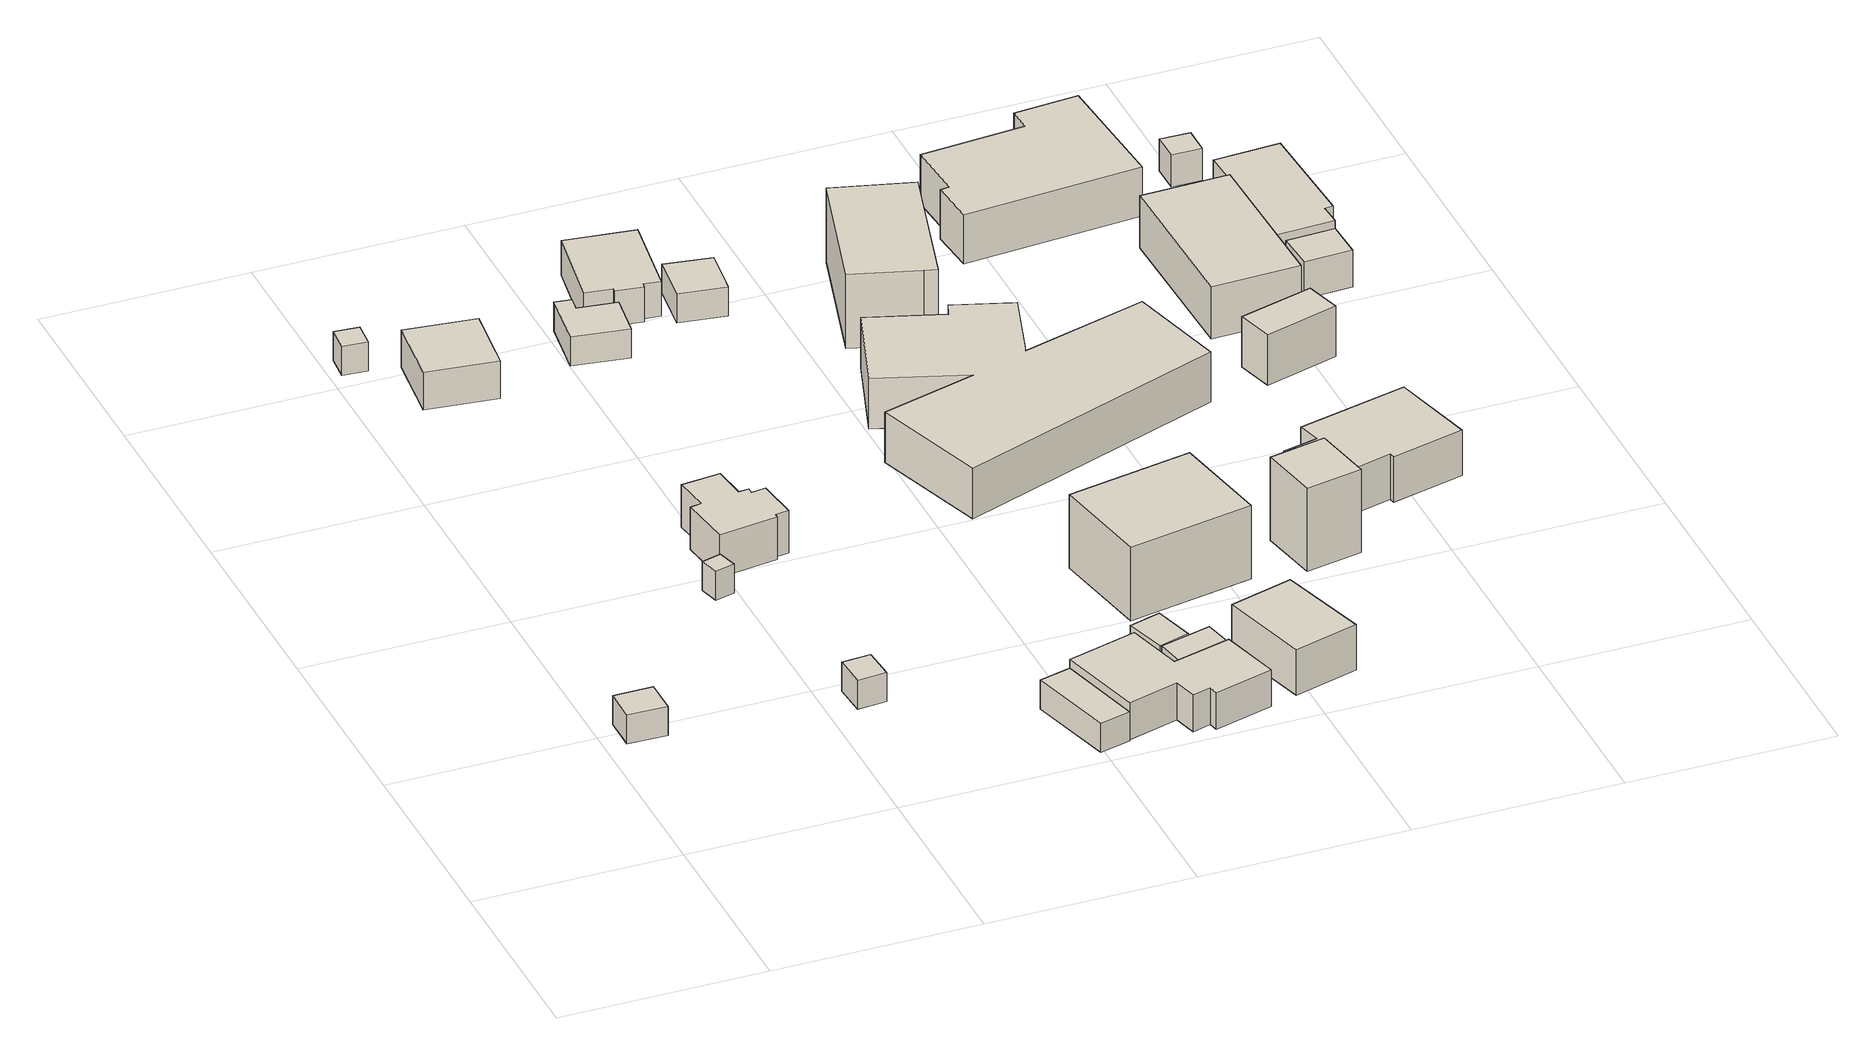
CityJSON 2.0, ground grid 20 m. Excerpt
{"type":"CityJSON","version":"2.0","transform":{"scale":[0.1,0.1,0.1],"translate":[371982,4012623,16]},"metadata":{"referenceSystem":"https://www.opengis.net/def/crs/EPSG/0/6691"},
"CityObjects":{
"building1":{"type":"Building","attributes":{"枝番":1,"利根川水系渡良瀬川洪水浸水想定区域（計画規模）.規模":"L1","利根川水系渡良瀬川洪水浸水想定区域（計画規模）.浸水ランク":"2","利根川水系渡良瀬川洪水浸水想定区域（計画規模）.浸水深":1.25,"利根川水系渡良瀬川洪水浸水想定区域（計画規模）.継続時間":9.9,"利根川水系渡良瀬川洪水浸水想定区域（想定最大規模）.規模":"L2","利根川水系渡良瀬川洪水浸水想定区域（想定最大規模）.浸水ランク":"2","利根川水系渡良瀬川洪水浸水想定区域（想定最大規模）.浸水深":2.12,"利根川水系渡良瀬川洪水浸水想定区域（想定最大規模）.継続時間":75.2,"利根川水系矢場川洪水浸水想定区域（想定最大規模）.規模":"L2","利根川水系矢場川洪水浸水想定区域（想定最大規模）.浸水ランク":"2","利根川水系矢場川洪水浸水想定区域（想定最大規模）.浸水深":0.76,"利根川水系矢場川洪水浸水想定区域（想定最大規模）.継続時間":8.8,"利根川水系多々良川洪水浸水想定区域（想定最大規模）.規模":"L2","利根川水系多々良川洪水浸水想定区域（想定最大規模）.浸水ランク":"2","利根川水系多々良川洪水浸水想定区域（想定最大規模）.浸水深":0.54,"利根川水系利根川洪水浸水想定区域（計画規模）.規模":"L1","利根川水系利根川洪水浸水想定区域（計画規模）.浸水ランク":"2","利根川水系利根川洪水浸水想定区域（計画規模）.浸水深":2.3,"利根川水系利根川洪水浸水想定区域（想定最大規模）.規模":"L2","利根川水系利根川洪水浸水想定区域（想定最大規模）.浸水ランク":"3","利根川水系利根川洪水浸水想定区域（想定最大規模）.浸水深":4.53,"usage":"454","measuredHeight":3.1,"BuildingDetails.prefecture":"10","BuildingDetails.city":"10207","BuildingDetails.surveyYear":2016},"geometry":[{"type":"Solid","lod":"1","boundaries":[[[[0,1,2,3]],[[2,4,5,3]],[[1,6,4,2]],[[0,7,6,1]],[[3,5,7,0]],[[4,6,7,5]]]]}]},
"building2":{"type":"Building","attributes":{"枝番":1,"利根川水系渡良瀬川洪水浸水想定区域（計画規模）.規模":"L1","利根川水系渡良瀬川洪水浸水想定区域（計画規模）.浸水ランク":"2","利根川水系渡良瀬川洪水浸水想定区域（計画規模）.浸水深":1.24,"利根川水系渡良瀬川洪水浸水想定区域（計画規模）.継続時間":40.5,"利根川水系渡良瀬川洪水浸水想定区域（想定最大規模）.規模":"L2","利根川水系渡良瀬川洪水浸水想定区域（想定最大規模）.浸水ランク":"2","利根川水系渡良瀬川洪水浸水想定区域（想定最大規模）.浸水深":2.12,"利根川水系渡良瀬川洪水浸水想定区域（想定最大規模）.継続時間":131.3,"利根川水系矢場川洪水浸水想定区域（想定最大規模）.規模":"L2","利根川水系矢場川洪水浸水想定区域（想定最大規模）.浸水ランク":"2","利根川水系矢場川洪水浸水想定区域（想定最大規模）.浸水深":0.76,"利根川水系矢場川洪水浸水想定区域（想定最大規模）.継続時間":30.3,"利根川水系多々良川洪水浸水想定区域（想定最大規模）.規模":"L2","利根川水系多々良川洪水浸水想定区域（想定最大規模）.浸水ランク":"2","利根川水系多々良川洪水浸水想定区域（想定最大規模）.浸水深":0.53,"利根川水系多々良川洪水浸水想定区域（想定最大規模）.継続時間":21.3,"利根川水系利根川洪水浸水想定区域（計画規模）.規模":"L1","利根川水系利根川洪水浸水想定区域（計画規模）.浸水ランク":"2","利根川水系利根川洪水浸水想定区域（計画規模）.浸水深":2.3,"利根川水系利根川洪水浸水想定区域（想定最大規模）.規模":"L2","利根川水系利根川洪水浸水想定区域（想定最大規模）.浸水ランク":"3","利根川水系利根川洪水浸水想定区域（想定最大規模）.浸水深":4.53,"BuildingDetails.prefecture":"10","BuildingDetails.city":"10207"},"geometry":[{"type":"Solid","lod":"1","boundaries":[[[[8,9,10,11]],[[10,12,13,11]],[[9,14,12,10]],[[8,15,14,9]],[[11,13,15,8]],[[12,14,15,13]]]]}]},
"building3":{"type":"Building","attributes":{"枝番":1,"利根川水系渡良瀬川洪水浸水想定区域（計画規模）.規模":"L1","利根川水系渡良瀬川洪水浸水想定区域（計画規模）.浸水ランク":"2","利根川水系渡良瀬川洪水浸水想定区域（計画規模）.浸水深":1.35,"利根川水系渡良瀬川洪水浸水想定区域（計画規模）.継続時間":10.4,"利根川水系渡良瀬川洪水浸水想定区域（想定最大規模）.規模":"L2","利根川水系渡良瀬川洪水浸水想定区域（想定最大規模）.浸水ランク":"2","利根川水系渡良瀬川洪水浸水想定区域（想定最大規模）.浸水深":2.23,"利根川水系渡良瀬川洪水浸水想定区域（想定最大規模）.継続時間":77.4,"利根川水系矢場川洪水浸水想定区域（想定最大規模）.規模":"L2","利根川水系矢場川洪水浸水想定区域（想定最大規模）.浸水ランク":"2","利根川水系矢場川洪水浸水想定区域（想定最大規模）.浸水深":0.86,"利根川水系矢場川洪水浸水想定区域（想定最大規模）.継続時間":9.3,"利根川水系多々良川洪水浸水想定区域（想定最大規模）.規模":"L2","利根川水系多々良川洪水浸水想定区域（想定最大規模）.浸水ランク":"2","利根川水系多々良川洪水浸水想定区域（想定最大規模）.浸水深":0.64,"利根川水系利根川洪水浸水想定区域（計画規模）.規模":"L1","利根川水系利根川洪水浸水想定区域（計画規模）.浸水ランク":"2","利根川水系利根川洪水浸水想定区域（計画規模）.浸水深":2.4,"利根川水系利根川洪水浸水想定区域（想定最大規模）.規模":"L2","利根川水系利根川洪水浸水想定区域（想定最大規模）.浸水ランク":"3","利根川水系利根川洪水浸水想定区域（想定最大規模）.浸水深":4.63,"usage":"422","BuildingDetails.prefecture":"10","BuildingDetails.city":"10207","BuildingDetails.surveyYear":2016},"geometry":[{"type":"Solid","lod":"1","boundaries":[[[[16,17,18,19]],[[18,20,21,19]],[[17,22,20,18]],[[16,23,22,17]],[[19,21,23,16]],[[20,22,23,21]]]]}]},
"building4":{"type":"Building","attributes":{"枝番":1,"利根川水系渡良瀬川洪水浸水想定区域（計画規模）.規模":"L1","利根川水系渡良瀬川洪水浸水想定区域（計画規模）.浸水ランク":"2","利根川水系渡良瀬川洪水浸水想定区域（計画規模）.浸水深":1.13,"利根川水系渡良瀬川洪水浸水想定区域（計画規模）.継続時間":9.7,"利根川水系渡良瀬川洪水浸水想定区域（想定最大規模）.規模":"L2","利根川水系渡良瀬川洪水浸水想定区域（想定最大規模）.浸水ランク":"2","利根川水系渡良瀬川洪水浸水想定区域（想定最大規模）.浸水深":2.02,"利根川水系渡良瀬川洪水浸水想定区域（想定最大規模）.継続時間":73.7,"利根川水系矢場川洪水浸水想定区域（想定最大規模）.規模":"L2","利根川水系矢場川洪水浸水想定区域（想定最大規模）.浸水ランク":"2","利根川水系矢場川洪水浸水想定区域（想定最大規模）.浸水深":0.66,"利根川水系矢場川洪水浸水想定区域（想定最大規模）.継続時間":8.5,"利根川水系多々良川洪水浸水想定区域（想定最大規模）.規模":"L2","利根川水系多々良川洪水浸水想定区域（想定最大規模）.浸水ランク":"1","利根川水系多々良川洪水浸水想定区域（想定最大規模）.浸水深":0.43,"利根川水系利根川洪水浸水想定区域（計画規模）.規模":"L1","利根川水系利根川洪水浸水想定区域（計画規模）.浸水ランク":"2","利根川水系利根川洪水浸水想定区域（計画規模）.浸水深":2.2,"利根川水系利根川洪水浸水想定区域（想定最大規模）.規模":"L2","利根川水系利根川洪水浸水想定区域（想定最大規模）.浸水ランク":"3","利根川水系利根川洪水浸水想定区域（想定最大規模）.浸水深":4.43,"BuildingDetails.prefecture":"10","BuildingDetails.city":"10207"},"geometry":[{"type":"Solid","lod":"1","boundaries":[[[[24,25,26,27]],[[26,28,29,27]],[[25,30,28,26]],[[24,31,30,25]],[[27,29,31,24]],[[28,30,31,29]]]]}]},
"building5":{"type":"Building","attributes":{"枝番":1,"利根川水系渡良瀬川洪水浸水想定区域（計画規模）.規模":"L1","利根川水系渡良瀬川洪水浸水想定区域（計画規模）.浸水ランク":"2","利根川水系渡良瀬川洪水浸水想定区域（計画規模）.浸水深":0.84,"利根川水系渡良瀬川洪水浸水想定区域（計画規模）.継続時間":40.5,"利根川水系渡良瀬川洪水浸水想定区域（想定最大規模）.規模":"L2","利根川水系渡良瀬川洪水浸水想定区域（想定最大規模）.浸水ランク":"2","利根川水系渡良瀬川洪水浸水想定区域（想定最大規模）.浸水深":1.72,"利根川水系渡良瀬川洪水浸水想定区域（想定最大規模）.継続時間":131.3,"利根川水系矢場川洪水浸水想定区域（想定最大規模）.規模":"L2","利根川水系矢場川洪水浸水想定区域（想定最大規模）.浸水ランク":"1","利根川水系矢場川洪水浸水想定区域（想定最大規模）.浸水深":0.36,"利根川水系矢場川洪水浸水想定区域（想定最大規模）.継続時間":30.3,"利根川水系多々良川洪水浸水想定区域（想定最大規模）.規模":"L2","利根川水系多々良川洪水浸水想定区域（想定最大規模）.浸水ランク":"1","利根川水系多々良川洪水浸水想定区域（想定最大規模）.浸水深":0.13,"利根川水系多々良川洪水浸水想定区域（想定最大規模）.継続時間":21.3,"利根川水系利根川洪水浸水想定区域（計画規模）.規模":"L1","利根川水系利根川洪水浸水想定区域（計画規模）.浸水ランク":"2","利根川水系利根川洪水浸水想定区域（計画規模）.浸水深":1.9,"利根川水系利根川洪水浸水想定区域（想定最大規模）.規模":"L2","利根川水系利根川洪水浸水想定区域（想定最大規模）.浸水ランク":"3","利根川水系利根川洪水浸水想定区域（想定最大規模）.浸水深":4.13,"usage":"411","measuredHeight":4.5,"BuildingDetails.prefecture":"10","BuildingDetails.city":"10207","BuildingDetails.surveyYear":2016},"geometry":[{"type":"Solid","lod":"1","boundaries":[[[[32,33,34,35]],[[34,36,37,35]],[[33,38,36,34]],[[32,39,38,33]],[[35,37,39,32]],[[36,38,39,37]]]]}]},
"building6":{"type":"Building","attributes":{"枝番":1,"利根川水系渡良瀬川洪水浸水想定区域（計画規模）.規模":"L1","利根川水系渡良瀬川洪水浸水想定区域（計画規模）.浸水ランク":"2","利根川水系渡良瀬川洪水浸水想定区域（計画規模）.浸水深":1.05,"利根川水系渡良瀬川洪水浸水想定区域（計画規模）.継続時間":3.5,"利根川水系渡良瀬川洪水浸水想定区域（想定最大規模）.規模":"L2","利根川水系渡良瀬川洪水浸水想定区域（想定最大規模）.浸水ランク":"2","利根川水系渡良瀬川洪水浸水想定区域（想定最大規模）.浸水深":1.93,"利根川水系渡良瀬川洪水浸水想定区域（想定最大規模）.継続時間":19.4,"利根川水系矢場川洪水浸水想定区域（想定最大規模）.規模":"L2","利根川水系矢場川洪水浸水想定区域（想定最大規模）.浸水ランク":"2","利根川水系矢場川洪水浸水想定区域（想定最大規模）.浸水深":0.56,"利根川水系多々良川洪水浸水想定区域（想定最大規模）.規模":"L2","利根川水系多々良川洪水浸水想定区域（想定最大規模）.浸水ランク":"1","利根川水系多々良川洪水浸水想定区域（想定最大規模）.浸水深":0.33,"利根川水系利根川洪水浸水想定区域（計画規模）.規模":"L1","利根川水系利根川洪水浸水想定区域（計画規模）.浸水ランク":"2","利根川水系利根川洪水浸水想定区域（計画規模）.浸水深":2.1,"利根川水系利根川洪水浸水想定区域（想定最大規模）.規模":"L2","利根川水系利根川洪水浸水想定区域（想定最大規模）.浸水ランク":"3","利根川水系利根川洪水浸水想定区域（想定最大規模）.浸水深":4.33,"measuredHeight":4.8,"BuildingDetails.prefecture":"10","BuildingDetails.city":"10207"},"geometry":[{"type":"Solid","lod":"1","boundaries":[[[[40,41,42,43,44,45,46,47,48,49,50,51]],[[50,52,53,51]],[[49,54,52,50]],[[48,55,54,49]],[[47,56,55,48]],[[46,57,56,47]],[[45,58,57,46]],[[44,59,58,45]],[[43,60,59,44]],[[42,61,60,43]],[[41,62,61,42]],[[40,63,62,41]],[[51,53,63,40]],[[52,54,55,56,57,58,59,60,61,62,63,53]]]]}]},
"building7":{"type":"Building","attributes":{"枝番":1,"利根川水系渡良瀬川洪水浸水想定区域（計画規模）.規模":"L1","利根川水系渡良瀬川洪水浸水想定区域（計画規模）.浸水ランク":"2","利根川水系渡良瀬川洪水浸水想定区域（計画規模）.浸水深":1.13,"利根川水系渡良瀬川洪水浸水想定区域（計画規模）.継続時間":10.4,"利根川水系渡良瀬川洪水浸水想定区域（想定最大規模）.規模":"L2","利根川水系渡良瀬川洪水浸水想定区域（想定最大規模）.浸水ランク":"2","利根川水系渡良瀬川洪水浸水想定区域（想定最大規模）.浸水深":2.02,"利根川水系渡良瀬川洪水浸水想定区域（想定最大規模）.継続時間":77.4,"利根川水系矢場川洪水浸水想定区域（想定最大規模）.規模":"L2","利根川水系矢場川洪水浸水想定区域（想定最大規模）.浸水ランク":"2","利根川水系矢場川洪水浸水想定区域（想定最大規模）.浸水深":0.65,"利根川水系矢場川洪水浸水想定区域（想定最大規模）.継続時間":9.3,"利根川水系多々良川洪水浸水想定区域（想定最大規模）.規模":"L2","利根川水系多々良川洪水浸水想定区域（想定最大規模）.浸水ランク":"1","利根川水系多々良川洪水浸水想定区域（想定最大規模）.浸水深":0.43,"利根川水系利根川洪水浸水想定区域（計画規模）.規模":"L1","利根川水系利根川洪水浸水想定区域（計画規模）.浸水ランク":"2","利根川水系利根川洪水浸水想定区域（計画規模）.浸水深":2.2,"利根川水系利根川洪水浸水想定区域（想定最大規模）.規模":"L2","利根川水系利根川洪水浸水想定区域（想定最大規模）.浸水ランク":"3","利根川水系利根川洪水浸水想定区域（想定最大規模）.浸水深":4.43,"measuredHeight":3.3,"BuildingDetails.prefecture":"10","BuildingDetails.city":"10207"},"geometry":[{"type":"Solid","lod":"1","boundaries":[[[[64,65,66,67]],[[66,68,69,67]],[[65,70,68,66]],[[64,71,70,65]],[[67,69,71,64]],[[68,70,71,69]]]]}]},
"building8":{"type":"Building","attributes":{"枝番":1,"利根川水系渡良瀬川洪水浸水想定区域（計画規模）.規模":"L1","利根川水系渡良瀬川洪水浸水想定区域（計画規模）.浸水ランク":"2","利根川水系渡良瀬川洪水浸水想定区域（計画規模）.浸水深":1.04,"利根川水系渡良瀬川洪水浸水想定区域（計画規模）.継続時間":3.5,"利根川水系渡良瀬川洪水浸水想定区域（想定最大規模）.規模":"L2","利根川水系渡良瀬川洪水浸水想定区域（想定最大規模）.浸水ランク":"2","利根川水系渡良瀬川洪水浸水想定区域（想定最大規模）.浸水深":1.93,"利根川水系渡良瀬川洪水浸水想定区域（想定最大規模）.継続時間":19.4,"利根川水系矢場川洪水浸水想定区域（想定最大規模）.規模":"L2","利根川水系矢場川洪水浸水想定区域（想定最大規模）.浸水ランク":"2","利根川水系矢場川洪水浸水想定区域（想定最大規模）.浸水深":0.56,"利根川水系多々良川洪水浸水想定区域（想定最大規模）.規模":"L2","利根川水系多々良川洪水浸水想定区域（想定最大規模）.浸水ランク":"1","利根川水系多々良川洪水浸水想定区域（想定最大規模）.浸水深":0.33,"利根川水系利根川洪水浸水想定区域（計画規模）.規模":"L1","利根川水系利根川洪水浸水想定区域（計画規模）.浸水ランク":"2","利根川水系利根川洪水浸水想定区域（計画規模）.浸水深":2.1,"利根川水系利根川洪水浸水想定区域（想定最大規模）.規模":"L2","利根川水系利根川洪水浸水想定区域（想定最大規模）.浸水ランク":"3","利根川水系利根川洪水浸水想定区域（想定最大規模）.浸水深":4.33,"usage":"411","BuildingDetails.prefecture":"10","BuildingDetails.city":"10207","BuildingDetails.surveyYear":2016},"geometry":[{"type":"Solid","lod":"1","boundaries":[[[[72,73,74,75,76,77]],[[76,78,79,77]],[[75,80,78,76]],[[74,81,80,75]],[[73,82,81,74]],[[72,83,82,73]],[[77,79,83,72]],[[78,80,81,82,83,79]]]]}]},
"building9":{"type":"Building","attributes":{"枝番":1,"利根川水系渡良瀬川洪水浸水想定区域（計画規模）.規模":"L1","利根川水系渡良瀬川洪水浸水想定区域（計画規模）.浸水ランク":"2","利根川水系渡良瀬川洪水浸水想定区域（計画規模）.浸水深":0.84,"利根川水系渡良瀬川洪水浸水想定区域（想定最大規模）.規模":"L2","利根川水系渡良瀬川洪水浸水想定区域（想定最大規模）.浸水ランク":"2","利根川水系渡良瀬川洪水浸水想定区域（想定最大規模）.浸水深":1.71,"利根川水系渡良瀬川洪水浸水想定区域（想定最大規模）.継続時間":6.4,"利根川水系矢場川洪水浸水想定区域（想定最大規模）.規模":"L2","利根川水系矢場川洪水浸水想定区域（想定最大規模）.浸水ランク":"1","利根川水系矢場川洪水浸水想定区域（想定最大規模）.浸水深":0.35,"利根川水系矢場川洪水浸水想定区域（想定最大規模）.継続時間":9.3,"利根川水系多々良川洪水浸水想定区域（想定最大規模）.規模":"L2","利根川水系多々良川洪水浸水想定区域（想定最大規模）.浸水ランク":"1","利根川水系多々良川洪水浸水想定区域（想定最大規模）.浸水深":0.13,"利根川水系利根川洪水浸水想定区域（計画規模）.規模":"L1","利根川水系利根川洪水浸水想定区域（計画規模）.浸水ランク":"2","利根川水系利根川洪水浸水想定区域（計画規模）.浸水深":1.9,"利根川水系利根川洪水浸水想定区域（想定最大規模）.規模":"L2","利根川水系利根川洪水浸水想定区域（想定最大規模）.浸水ランク":"3","利根川水系利根川洪水浸水想定区域（想定最大規模）.浸水深":4.13,"usage":"411","measuredHeight":4.6,"BuildingDetails.prefecture":"10","BuildingDetails.city":"10207","BuildingDetails.surveyYear":2016},"geometry":[{"type":"Solid","lod":"1","boundaries":[[[[84,85,86,87,88,89,90,91,92,93]],[[92,94,95,93]],[[91,96,94,92]],[[90,97,96,91]],[[89,98,97,90]],[[88,99,98,89]],[[87,100,99,88]],[[86,101,100,87]],[[85,102,101,86]],[[84,103,102,85]],[[93,95,103,84]],[[94,96,97,98,99,100,101,102,103,95]]]]}]},
"building10":{"type":"Building","attributes":{"枝番":1,"利根川水系渡良瀬川洪水浸水想定区域（計画規模）.規模":"L1","利根川水系渡良瀬川洪水浸水想定区域（計画規模）.浸水ランク":"2","利根川水系渡良瀬川洪水浸水想定区域（計画規模）.浸水深":0.93,"利根川水系渡良瀬川洪水浸水想定区域（計画規模）.継続時間":3.5,"利根川水系渡良瀬川洪水浸水想定区域（想定最大規模）.規模":"L2","利根川水系渡良瀬川洪水浸水想定区域（想定最大規模）.浸水ランク":"2","利根川水系渡良瀬川洪水浸水想定区域（想定最大規模）.浸水深":1.82,"利根川水系渡良瀬川洪水浸水想定区域（想定最大規模）.継続時間":19.4,"利根川水系矢場川洪水浸水想定区域（想定最大規模）.規模":"L2","利根川水系矢場川洪水浸水想定区域（想定最大規模）.浸水ランク":"1","利根川水系矢場川洪水浸水想定区域（想定最大規模）.浸水深":0.45,"利根川水系多々良川洪水浸水想定区域（想定最大規模）.規模":"L2","利根川水系多々良川洪水浸水想定区域（想定最大規模）.浸水ランク":"1","利根川水系多々良川洪水浸水想定区域（想定最大規模）.浸水深":0.22,"利根川水系利根川洪水浸水想定区域（計画規模）.規模":"L1","利根川水系利根川洪水浸水想定区域（計画規模）.浸水ランク":"2","利根川水系利根川洪水浸水想定区域（計画規模）.浸水深":2,"利根川水系利根川洪水浸水想定区域（想定最大規模）.規模":"L2","利根川水系利根川洪水浸水想定区域（想定最大規模）.浸水ランク":"3","利根川水系利根川洪水浸水想定区域（想定最大規模）.浸水深":4.23,"usage":"411","measuredHeight":4.2,"BuildingDetails.prefecture":"10","BuildingDetails.city":"10207","BuildingDetails.surveyYear":2016},"geometry":[{"type":"Solid","lod":"1","boundaries":[[[[104,105,106,107,108,109,110,111]],[[110,112,113,111]],[[109,114,112,110]],[[108,115,114,109]],[[107,116,115,108]],[[106,117,116,107]],[[105,118,117,106]],[[104,119,118,105]],[[111,113,119,104]],[[112,114,115,116,117,118,119,113]]]]}]},
"building11":{"type":"Building","attributes":{"枝番":1,"利根川水系渡良瀬川洪水浸水想定区域（計画規模）.規模":"L1","利根川水系渡良瀬川洪水浸水想定区域（計画規模）.浸水ランク":"2","利根川水系渡良瀬川洪水浸水想定区域（計画規模）.浸水深":0.74,"利根川水系渡良瀬川洪水浸水想定区域（想定最大規模）.規模":"L2","利根川水系渡良瀬川洪水浸水想定区域（想定最大規模）.浸水ランク":"2","利根川水系渡良瀬川洪水浸水想定区域（想定最大規模）.浸水深":1.61,"利根川水系渡良瀬川洪水浸水想定区域（想定最大規模）.継続時間":6.4,"利根川水系矢場川洪水浸水想定区域（想定最大規模）.規模":"L2","利根川水系矢場川洪水浸水想定区域（想定最大規模）.浸水ランク":"1","利根川水系矢場川洪水浸水想定区域（想定最大規模）.浸水深":0.25,"利根川水系多々良川洪水浸水想定区域（想定最大規模）.規模":"L2","利根川水系多々良川洪水浸水想定区域（想定最大規模）.浸水ランク":"1","利根川水系多々良川洪水浸水想定区域（想定最大規模）.浸水深":0.03,"利根川水系利根川洪水浸水想定区域（計画規模）.規模":"L1","利根川水系利根川洪水浸水想定区域（計画規模）.浸水ランク":"2","利根川水系利根川洪水浸水想定区域（計画規模）.浸水深":1.8,"利根川水系利根川洪水浸水想定区域（想定最大規模）.規模":"L2","利根川水系利根川洪水浸水想定区域（想定最大規模）.浸水ランク":"3","利根川水系利根川洪水浸水想定区域（想定最大規模）.浸水深":4.03,"usage":"411","measuredHeight":3.4,"BuildingDetails.prefecture":"10","BuildingDetails.city":"10207","BuildingDetails.surveyYear":2016},"geometry":[{"type":"Solid","lod":"1","boundaries":[[[[120,121,122,123]],[[122,124,125,123]],[[121,126,124,122]],[[120,127,126,121]],[[123,125,127,120]],[[124,126,127,125]]]]}]},
"building12":{"type":"Building","attributes":{"枝番":1,"利根川水系渡良瀬川洪水浸水想定区域（計画規模）.規模":"L1","利根川水系渡良瀬川洪水浸水想定区域（計画規模）.浸水ランク":"2","利根川水系渡良瀬川洪水浸水想定区域（計画規模）.浸水深":0.93,"利根川水系渡良瀬川洪水浸水想定区域（想定最大規模）.規模":"L2","利根川水系渡良瀬川洪水浸水想定区域（想定最大規模）.浸水ランク":"2","利根川水系渡良瀬川洪水浸水想定区域（想定最大規模）.浸水深":1.8,"利根川水系渡良瀬川洪水浸水想定区域（想定最大規模）.継続時間":6.4,"利根川水系矢場川洪水浸水想定区域（想定最大規模）.規模":"L2","利根川水系矢場川洪水浸水想定区域（想定最大規模）.浸水ランク":"1","利根川水系矢場川洪水浸水想定区域（想定最大規模）.浸水深":0.45,"利根川水系多々良川洪水浸水想定区域（想定最大規模）.規模":"L2","利根川水系多々良川洪水浸水想定区域（想定最大規模）.浸水ランク":"1","利根川水系多々良川洪水浸水想定区域（想定最大規模）.浸水深":0.23,"利根川水系利根川洪水浸水想定区域（計画規模）.規模":"L1","利根川水系利根川洪水浸水想定区域（計画規模）.浸水ランク":"2","利根川水系利根川洪水浸水想定区域（計画規模）.浸水深":2,"利根川水系利根川洪水浸水想定区域（想定最大規模）.規模":"L2","利根川水系利根川洪水浸水想定区域（想定最大規模）.浸水ランク":"3","利根川水系利根川洪水浸水想定区域（想定最大規模）.浸水深":4.23,"measuredHeight":3.6,"BuildingDetails.prefecture":"10","BuildingDetails.city":"10207"},"geometry":[{"type":"Solid","lod":"1","boundaries":[[[[128,129,130,131]],[[130,132,133,131]],[[129,134,132,130]],[[128,135,134,129]],[[131,133,135,128]],[[132,134,135,133]]]]}]},
"building13":{"type":"Building","attributes":{"枝番":1,"利根川水系渡良瀬川洪水浸水想定区域（計画規模）.規模":"L1","利根川水系渡良瀬川洪水浸水想定区域（計画規模）.浸水ランク":"2","利根川水系渡良瀬川洪水浸水想定区域（計画規模）.浸水深":1.04,"利根川水系渡良瀬川洪水浸水想定区域（計画規模）.継続時間":3.5,"利根川水系渡良瀬川洪水浸水想定区域（想定最大規模）.規模":"L2","利根川水系渡良瀬川洪水浸水想定区域（想定最大規模）.浸水ランク":"2","利根川水系渡良瀬川洪水浸水想定区域（想定最大規模）.浸水深":1.92,"利根川水系渡良瀬川洪水浸水想定区域（想定最大規模）.継続時間":19.4,"利根川水系矢場川洪水浸水想定区域（想定最大規模）.規模":"L2","利根川水系矢場川洪水浸水想定区域（想定最大規模）.浸水ランク":"2","利根川水系矢場川洪水浸水想定区域（想定最大規模）.浸水深":0.55,"利根川水系多々良川洪水浸水想定区域（想定最大規模）.規模":"L2","利根川水系多々良川洪水浸水想定区域（想定最大規模）.浸水ランク":"1","利根川水系多々良川洪水浸水想定区域（想定最大規模）.浸水深":0.31,"利根川水系利根川洪水浸水想定区域（計画規模）.規模":"L1","利根川水系利根川洪水浸水想定区域（計画規模）.浸水ランク":"2","利根川水系利根川洪水浸水想定区域（計画規模）.浸水深":2.1,"利根川水系利根川洪水浸水想定区域（想定最大規模）.規模":"L2","利根川水系利根川洪水浸水想定区域（想定最大規模）.浸水ランク":"3","利根川水系利根川洪水浸水想定区域（想定最大規模）.浸水深":4.33,"BuildingDetails.prefecture":"10","BuildingDetails.city":"10207"},"geometry":[{"type":"Solid","lod":"1","boundaries":[[[[136,137,138,139]],[[138,140,141,139]],[[137,142,140,138]],[[136,143,142,137]],[[139,141,143,136]],[[140,142,143,141]]]]}]},
"building14":{"type":"Building","attributes":{"枝番":1,"利根川水系渡良瀬川洪水浸水想定区域（計画規模）.規模":"L1","利根川水系渡良瀬川洪水浸水想定区域（計画規模）.浸水ランク":"2","利根川水系渡良瀬川洪水浸水想定区域（計画規模）.浸水深":0.93,"利根川水系渡良瀬川洪水浸水想定区域（想定最大規模）.規模":"L2","利根川水系渡良瀬川洪水浸水想定区域（想定最大規模）.浸水ランク":"2","利根川水系渡良瀬川洪水浸水想定区域（想定最大規模）.浸水深":1.79,"利根川水系渡良瀬川洪水浸水想定区域（想定最大規模）.継続時間":6.4,"利根川水系矢場川洪水浸水想定区域（想定最大規模）.規模":"L2","利根川水系矢場川洪水浸水想定区域（想定最大規模）.浸水ランク":"1","利根川水系矢場川洪水浸水想定区域（想定最大規模）.浸水深":0.35,"利根川水系多々良川洪水浸水想定区域（想定最大規模）.規模":"L2","利根川水系多々良川洪水浸水想定区域（想定最大規模）.浸水ランク":"1","利根川水系多々良川洪水浸水想定区域（想定最大規模）.浸水深":0.13,"利根川水系利根川洪水浸水想定区域（計画規模）.規模":"L1","利根川水系利根川洪水浸水想定区域（計画規模）.浸水ランク":"2","利根川水系利根川洪水浸水想定区域（計画規模）.浸水深":2,"利根川水系利根川洪水浸水想定区域（想定最大規模）.規模":"L2","利根川水系利根川洪水浸水想定区域（想定最大規模）.浸水ランク":"3","利根川水系利根川洪水浸水想定区域（想定最大規模）.浸水深":4.23,"usage":"411","measuredHeight":11.3,"BuildingDetails.prefecture":"10","BuildingDetails.city":"10207","BuildingDetails.surveyYear":2016},"geometry":[{"type":"Solid","lod":"1","boundaries":[[[[144,145,146,147]],[[146,148,149,147]],[[145,150,148,146]],[[144,151,150,145]],[[147,149,151,144]],[[148,150,151,149]]]]}]},
"building15":{"type":"Building","attributes":{"枝番":1,"利根川水系渡良瀬川洪水浸水想定区域（計画規模）.規模":"L1","利根川水系渡良瀬川洪水浸水想定区域（計画規模）.浸水ランク":"2","利根川水系渡良瀬川洪水浸水想定区域（計画規模）.浸水深":0.84,"利根川水系渡良瀬川洪水浸水想定区域（計画規模）.継続時間":5.3,"利根川水系渡良瀬川洪水浸水想定区域（想定最大規模）.規模":"L2","利根川水系渡良瀬川洪水浸水想定区域（想定最大規模）.浸水ランク":"2","利根川水系渡良瀬川洪水浸水想定区域（想定最大規模）.浸水深":1.71,"利根川水系渡良瀬川洪水浸水想定区域（想定最大規模）.継続時間":28.6,"利根川水系矢場川洪水浸水想定区域（想定最大規模）.規模":"L2","利根川水系矢場川洪水浸水想定区域（想定最大規模）.浸水ランク":"1","利根川水系矢場川洪水浸水想定区域（想定最大規模）.浸水深":0.36,"利根川水系多々良川洪水浸水想定区域（想定最大規模）.規模":"L2","利根川水系多々良川洪水浸水想定区域（想定最大規模）.浸水ランク":"1","利根川水系多々良川洪水浸水想定区域（想定最大規模）.浸水深":0.13,"利根川水系利根川洪水浸水想定区域（計画規模）.規模":"L1","利根川水系利根川洪水浸水想定区域（計画規模）.浸水ランク":"2","利根川水系利根川洪水浸水想定区域（計画規模）.浸水深":1.9,"利根川水系利根川洪水浸水想定区域（想定最大規模）.規模":"L2","利根川水系利根川洪水浸水想定区域（想定最大規模）.浸水ランク":"3","利根川水系利根川洪水浸水想定区域（想定最大規模）.浸水深":4.13,"measuredHeight":10.8,"BuildingDetails.prefecture":"10","BuildingDetails.city":"10207"},"geometry":[{"type":"Solid","lod":"1","boundaries":[[[[152,153,154,155]],[[154,156,157,155]],[[153,158,156,154]],[[152,159,158,153]],[[155,157,159,152]],[[156,158,159,157]]]]}]},
"building16":{"type":"Building","attributes":{"枝番":1,"利根川水系渡良瀬川洪水浸水想定区域（計画規模）.規模":"L1","利根川水系渡良瀬川洪水浸水想定区域（計画規模）.浸水ランク":"2","利根川水系渡良瀬川洪水浸水想定区域（計画規模）.浸水深":0.74,"利根川水系渡良瀬川洪水浸水想定区域（想定最大規模）.規模":"L2","利根川水系渡良瀬川洪水浸水想定区域（想定最大規模）.浸水ランク":"2","利根川水系渡良瀬川洪水浸水想定区域（想定最大規模）.浸水深":1.62,"利根川水系渡良瀬川洪水浸水想定区域（想定最大規模）.継続時間":6.7,"利根川水系矢場川洪水浸水想定区域（想定最大規模）.規模":"L2","利根川水系矢場川洪水浸水想定区域（想定最大規模）.浸水ランク":"1","利根川水系矢場川洪水浸水想定区域（想定最大規模）.浸水深":0.26,"利根川水系多々良川洪水浸水想定区域（想定最大規模）.規模":"L2","利根川水系多々良川洪水浸水想定区域（想定最大規模）.浸水ランク":"1","利根川水系多々良川洪水浸水想定区域（想定最大規模）.浸水深":0.03,"利根川水系利根川洪水浸水想定区域（計画規模）.規模":"L1","利根川水系利根川洪水浸水想定区域（計画規模）.浸水ランク":"2","利根川水系利根川洪水浸水想定区域（計画規模）.浸水深":1.8,"利根川水系利根川洪水浸水想定区域（想定最大規模）.規模":"L2","利根川水系利根川洪水浸水想定区域（想定最大規模）.浸水ランク":"3","利根川水系利根川洪水浸水想定区域（想定最大規模）.浸水深":4.03,"usage":"411","measuredHeight":6.6,"BuildingDetails.prefecture":"10","BuildingDetails.city":"10207","BuildingDetails.surveyYear":2016},"geometry":[{"type":"Solid","lod":"1","boundaries":[[[[160,161,162,163,164,165,166,167,168,169,170]],[[169,171,172,170]],[[168,173,171,169]],[[167,174,173,168]],[[166,175,174,167]],[[165,176,175,166]],[[164,177,176,165]],[[163,178,177,164]],[[162,179,178,163]],[[161,180,179,162]],[[160,181,180,161]],[[170,172,181,160]],[[171,173,174,175,176,177,178,179,180,181,172]]]]}]},
"building17":{"type":"Building","attributes":{"枝番":1,"利根川水系渡良瀬川洪水浸水想定区域（計画規模）.規模":"L1","利根川水系渡良瀬川洪水浸水想定区域（計画規模）.浸水ランク":"1","利根川水系渡良瀬川洪水浸水想定区域（計画規模）.浸水深":0.44,"利根川水系渡良瀬川洪水浸水想定区域（想定最大規模）.規模":"L2","利根川水系渡良瀬川洪水浸水想定区域（想定最大規模）.浸水ランク":"2","利根川水系渡良瀬川洪水浸水想定区域（想定最大規模）.浸水深":1.32,"利根川水系渡良瀬川洪水浸水想定区域（想定最大規模）.継続時間":6.7,"利根川水系矢場川洪水浸水想定区域（想定最大規模）.規模":"L2","利根川水系矢場川洪水浸水想定区域（想定最大規模）.浸水ランク":"2","利根川水系矢場川洪水浸水想定区域（想定最大規模）.浸水深":0.85,"利根川水系多々良川洪水浸水想定区域（想定最大規模）.規模":"L2","利根川水系多々良川洪水浸水想定区域（想定最大規模）.浸水ランク":"2","利根川水系多々良川洪水浸水想定区域（想定最大規模）.浸水深":0.7,"利根川水系利根川洪水浸水想定区域（計画規模）.規模":"L1","利根川水系利根川洪水浸水想定区域（計画規模）.浸水ランク":"2","利根川水系利根川洪水浸水想定区域（計画規模）.浸水深":1.5,"利根川水系利根川洪水浸水想定区域（想定最大規模）.規模":"L2","利根川水系利根川洪水浸水想定区域（想定最大規模）.浸水ランク":"3","利根川水系利根川洪水浸水想定区域（想定最大規模）.浸水深":3.73,"usage":"411","measuredHeight":8.8,"BuildingDetails.prefecture":"10","BuildingDetails.city":"10207","BuildingDetails.surveyYear":2016},"geometry":[{"type":"Solid","lod":"1","boundaries":[[[[182,183,184,185,186]],[[185,187,188,186]],[[184,189,187,185]],[[183,190,189,184]],[[182,191,190,183]],[[186,188,191,182]],[[187,189,190,191,188]]]]}]},
"building18":{"type":"Building","attributes":{"枝番":1,"利根川水系渡良瀬川洪水浸水想定区域（計画規模）.規模":"L1","利根川水系渡良瀬川洪水浸水想定区域（計画規模）.浸水ランク":"1","利根川水系渡良瀬川洪水浸水想定区域（計画規模）.浸水深":0.02,"利根川水系渡良瀬川洪水浸水想定区域（計画規模）.継続時間":5.3,"利根川水系渡良瀬川洪水浸水想定区域（想定最大規模）.規模":"L2","利根川水系渡良瀬川洪水浸水想定区域（想定最大規模）.浸水ランク":"2","利根川水系渡良瀬川洪水浸水想定区域（想定最大規模）.浸水深":0.86,"利根川水系渡良瀬川洪水浸水想定区域（想定最大規模）.継続時間":28.6,"利根川水系矢場川洪水浸水想定区域（想定最大規模）.規模":"L2","利根川水系多々良川洪水浸水想定区域（想定最大規模）.規模":"L2","利根川水系利根川洪水浸水想定区域（計画規模）.規模":"L1","利根川水系利根川洪水浸水想定区域（計画規模）.浸水ランク":"2","利根川水系利根川洪水浸水想定区域（計画規模）.浸水深":1.1,"利根川水系利根川洪水浸水想定区域（想定最大規模）.規模":"L2","利根川水系利根川洪水浸水想定区域（想定最大規模）.浸水ランク":"3","利根川水系利根川洪水浸水想定区域（想定最大規模）.浸水深":3.33,"measuredHeight":12.9,"BuildingDetails.prefecture":"10","BuildingDetails.city":"10207"},"geometry":[{"type":"Solid","lod":"1","boundaries":[[[[192,193,194,195]],[[194,196,197,195]],[[193,198,196,194]],[[192,199,198,193]],[[195,197,199,192]],[[196,198,199,197]]]]}]},
"building19":{"type":"Building","attributes":{"枝番":1,"利根川水系渡良瀬川洪水浸水想定区域（計画規模）.規模":"L1","利根川水系渡良瀬川洪水浸水想定区域（計画規模）.浸水ランク":"1","利根川水系渡良瀬川洪水浸水想定区域（計画規模）.浸水深":0.04,"利根川水系渡良瀬川洪水浸水想定区域（想定最大規模）.規模":"L2","利根川水系渡良瀬川洪水浸水想定区域（想定最大規模）.浸水ランク":"2","利根川水系渡良瀬川洪水浸水想定区域（想定最大規模）.浸水深":0.91,"利根川水系渡良瀬川洪水浸水想定区域（想定最大規模）.継続時間":6.7,"利根川水系利根川洪水浸水想定区域（計画規模）.規模":"L1","利根川水系利根川洪水浸水想定区域（計画規模）.浸水ランク":"2","利根川水系利根川洪水浸水想定区域（計画規模）.浸水深":1.1,"利根川水系利根川洪水浸水想定区域（想定最大規模）.規模":"L2","利根川水系利根川洪水浸水想定区域（想定最大規模）.浸水ランク":"3","利根川水系利根川洪水浸水想定区域（想定最大規模）.浸水深":3.33,"measuredHeight":3.5,"BuildingDetails.prefecture":"10","BuildingDetails.city":"10207"},"geometry":[{"type":"Solid","lod":"1","boundaries":[[[[200,201,202,203]],[[202,204,205,203]],[[201,206,204,202]],[[200,207,206,201]],[[203,205,207,200]],[[204,206,207,205]]]]}]},
"building20":{"type":"Building","attributes":{"枝番":1,"利根川水系渡良瀬川洪水浸水想定区域（計画規模）.規模":"L1","利根川水系渡良瀬川洪水浸水想定区域（計画規模）.浸水ランク":"1","利根川水系渡良瀬川洪水浸水想定区域（計画規模）.浸水深":0.05,"利根川水系渡良瀬川洪水浸水想定区域（想定最大規模）.規模":"L2","利根川水系渡良瀬川洪水浸水想定区域（想定最大規模）.浸水ランク":"2","利根川水系渡良瀬川洪水浸水想定区域（想定最大規模）.浸水深":0.91,"利根川水系渡良瀬川洪水浸水想定区域（想定最大規模）.継続時間":14.2,"利根川水系矢場川洪水浸水想定区域（想定最大規模）.規模":"L2","利根川水系多々良川洪水浸水想定区域（想定最大規模）.規模":"L2","利根川水系利根川洪水浸水想定区域（計画規模）.規模":"L1","利根川水系利根川洪水浸水想定区域（計画規模）.浸水ランク":"2","利根川水系利根川洪水浸水想定区域（計画規模）.浸水深":1.2,"利根川水系利根川洪水浸水想定区域（想定最大規模）.規模":"L2","利根川水系利根川洪水浸水想定区域（想定最大規模）.浸水ランク":"3","利根川水系利根川洪水浸水想定区域（想定最大規模）.浸水深":3.43,"usage":"411","measuredHeight":9.5,"BuildingDetails.prefecture":"10","BuildingDetails.city":"10207","BuildingDetails.surveyYear":2016},"geometry":[{"type":"Solid","lod":"1","boundaries":[[[[208,209,210,211,212,213,214,215,216,217]],[[216,218,219,217]],[[215,220,218,216]],[[214,221,220,215]],[[213,222,221,214]],[[212,223,222,213]],[[211,224,223,212]],[[210,225,224,211]],[[209,226,225,210]],[[208,227,226,209]],[[217,219,227,208]],[[218,220,221,222,223,224,225,226,227,219]]]]}]},
"building21":{"type":"Building","attributes":{"枝番":1,"利根川水系渡良瀬川洪水浸水想定区域（計画規模）.規模":"L1","利根川水系渡良瀬川洪水浸水想定区域（計画規模）.浸水ランク":"1","利根川水系渡良瀬川洪水浸水想定区域（計画規模）.浸水深":0.03,"利根川水系渡良瀬川洪水浸水想定区域（想定最大規模）.規模":"L2","利根川水系渡良瀬川洪水浸水想定区域（想定最大規模）.浸水ランク":"2","利根川水系渡良瀬川洪水浸水想定区域（想定最大規模）.浸水深":0.58,"利根川水系渡良瀬川洪水浸水想定区域（想定最大規模）.継続時間":6.7,"利根川水系利根川洪水浸水想定区域（計画規模）.規模":"L1","利根川水系利根川洪水浸水想定区域（計画規模）.浸水ランク":"2","利根川水系利根川洪水浸水想定区域（計画規模）.浸水深":0.801,"利根川水系利根川洪水浸水想定区域（想定最大規模）.規模":"L2","利根川水系利根川洪水浸水想定区域（想定最大規模）.浸水ランク":"3","利根川水系利根川洪水浸水想定区域（想定最大規模）.浸水深":3.03,"usage":"411","measuredHeight":8,"BuildingDetails.prefecture":"10","BuildingDetails.city":"10207","BuildingDetails.surveyYear":2016},"geometry":[{"type":"Solid","lod":"1","boundaries":[[[[228,229,230,231,232,233,234,235]],[[234,236,237,235]],[[233,238,236,234]],[[232,239,238,233]],[[231,240,239,232]],[[230,241,240,231]],[[229,242,241,230]],[[228,243,242,229]],[[235,237,243,228]],[[236,238,239,240,241,242,243,237]]]]}]},
"building22":{"type":"Building","attributes":{"枝番":1,"利根川水系渡良瀬川洪水浸水想定区域（計画規模）.規模":"L1","利根川水系渡良瀬川洪水浸水想定区域（計画規模）.浸水ランク":"1","利根川水系渡良瀬川洪水浸水想定区域（計画規模）.浸水深":0.36,"利根川水系渡良瀬川洪水浸水想定区域（想定最大規模）.規模":"L2","利根川水系渡良瀬川洪水浸水想定区域（想定最大規模）.浸水ランク":"2","利根川水系渡良瀬川洪水浸水想定区域（想定最大規模）.浸水深":1.2,"利根川水系渡良瀬川洪水浸水想定区域（想定最大規模）.継続時間":12.9,"利根川水系矢場川洪水浸水想定区域（想定最大規模）.規模":"L2","利根川水系矢場川洪水浸水想定区域（想定最大規模）.浸水ランク":"2","利根川水系矢場川洪水浸水想定区域（想定最大規模）.浸水深":0.84,"利根川水系多々良川洪水浸水想定区域（想定最大規模）.規模":"L2","利根川水系多々良川洪水浸水想定区域（想定最大規模）.浸水ランク":"2","利根川水系多々良川洪水浸水想定区域（想定最大規模）.浸水深":0.64,"利根川水系利根川洪水浸水想定区域（計画規模）.規模":"L1","利根川水系利根川洪水浸水想定区域（計画規模）.浸水ランク":"2","利根川水系利根川洪水浸水想定区域（計画規模）.浸水深":1.5,"利根川水系利根川洪水浸水想定区域（想定最大規模）.規模":"L2","利根川水系利根川洪水浸水想定区域（想定最大規模）.浸水ランク":"3","利根川水系利根川洪水浸水想定区域（想定最大規模）.浸水深":3.73,"usage":"411","measuredHeight":5.4,"BuildingDetails.prefecture":"10","BuildingDetails.city":"10207","BuildingDetails.surveyYear":2016},"geometry":[{"type":"Solid","lod":"1","boundaries":[[[[244,245,246,247]],[[246,248,249,247]],[[245,250,248,246]],[[244,251,250,245]],[[247,249,251,244]],[[248,250,251,249]]]]}]},
"building23":{"type":"Building","attributes":{"枝番":1,"利根川水系渡良瀬川洪水浸水想定区域（計画規模）.規模":"L1","利根川水系渡良瀬川洪水浸水想定区域（計画規模）.浸水ランク":"1","利根川水系渡良瀬川洪水浸水想定区域（計画規模）.浸水深":0.17,"利根川水系渡良瀬川洪水浸水想定区域（想定最大規模）.規模":"L2","利根川水系渡良瀬川洪水浸水想定区域（想定最大規模）.浸水ランク":"2","利根川水系渡良瀬川洪水浸水想定区域（想定最大規模）.浸水深":0.8,"利根川水系渡良瀬川洪水浸水想定区域（想定最大規模）.継続時間":12.9,"利根川水系矢場川洪水浸水想定区域（想定最大規模）.規模":"L2","利根川水系矢場川洪水浸水想定区域（想定最大規模）.浸水ランク":"1","利根川水系矢場川洪水浸水想定区域（想定最大規模）.浸水深":0.34,"利根川水系利根川洪水浸水想定区域（計画規模）.規模":"L1","利根川水系利根川洪水浸水想定区域（計画規模）.浸水ランク":"2","利根川水系利根川洪水浸水想定区域（計画規模）.浸水深":1.1,"利根川水系利根川洪水浸水想定区域（想定最大規模）.規模":"L2","利根川水系利根川洪水浸水想定区域（想定最大規模）.浸水ランク":"3","利根川水系利根川洪水浸水想定区域（想定最大規模）.浸水深":3.33,"usage":"411","measuredHeight":6.1,"BuildingDetails.prefecture":"10","BuildingDetails.city":"10207","BuildingDetails.surveyYear":2016},"geometry":[{"type":"Solid","lod":"1","boundaries":[[[[252,253,254,255]],[[254,256,257,255]],[[253,258,256,254]],[[252,259,258,253]],[[255,257,259,252]],[[256,258,259,257]]]]}]},
"building24":{"type":"Building","attributes":{"枝番":1,"利根川水系渡良瀬川洪水浸水想定区域（計画規模）.規模":"L1","利根川水系渡良瀬川洪水浸水想定区域（計画規模）.浸水ランク":"1","利根川水系渡良瀬川洪水浸水想定区域（計画規模）.浸水深":0.31,"利根川水系渡良瀬川洪水浸水想定区域（想定最大規模）.規模":"L2","利根川水系渡良瀬川洪水浸水想定区域（想定最大規模）.浸水ランク":"2","利根川水系渡良瀬川洪水浸水想定区域（想定最大規模）.浸水深":0.78,"利根川水系渡良瀬川洪水浸水想定区域（想定最大規模）.継続時間":12.9,"利根川水系矢場川洪水浸水想定区域（想定最大規模）.規模":"L2","利根川水系利根川洪水浸水想定区域（計画規模）.規模":"L1","利根川水系利根川洪水浸水想定区域（計画規模）.浸水ランク":"2","利根川水系利根川洪水浸水想定区域（計画規模）.浸水深":1.2,"利根川水系利根川洪水浸水想定区域（想定最大規模）.規模":"L2","利根川水系利根川洪水浸水想定区域（想定最大規模）.浸水ランク":"3","利根川水系利根川洪水浸水想定区域（想定最大規模）.浸水深":3.43,"measuredHeight":4.1,"BuildingDetails.prefecture":"10","BuildingDetails.city":"10207"},"geometry":[{"type":"Solid","lod":"1","boundaries":[[[[260,261,262,263]],[[262,264,265,263]],[[261,266,264,262]],[[260,267,266,261]],[[263,265,267,260]],[[264,266,267,265]]]]}]},
"building25":{"type":"Building","attributes":{"枝番":1,"利根川水系渡良瀬川洪水浸水想定区域（計画規模）.規模":"L1","利根川水系渡良瀬川洪水浸水想定区域（想定最大規模）.規模":"L2","利根川水系渡良瀬川洪水浸水想定区域（想定最大規模）.浸水ランク":"1","利根川水系渡良瀬川洪水浸水想定区域（想定最大規模）.浸水深":0.46,"利根川水系渡良瀬川洪水浸水想定区域（想定最大規模）.継続時間":12.9,"利根川水系矢場川洪水浸水想定区域（想定最大規模）.規模":"L2","利根川水系利根川洪水浸水想定区域（計画規模）.規模":"L1","利根川水系利根川洪水浸水想定区域（計画規模）.浸水ランク":"2","利根川水系利根川洪水浸水想定区域（計画規模）.浸水深":0.801,"利根川水系利根川洪水浸水想定区域（想定最大規模）.規模":"L2","利根川水系利根川洪水浸水想定区域（想定最大規模）.浸水ランク":"3","利根川水系利根川洪水浸水想定区域（想定最大規模）.浸水深":3.03,"usage":"411","measuredHeight":3.8,"BuildingDetails.prefecture":"10","BuildingDetails.city":"10207","BuildingDetails.surveyYear":2016},"geometry":[{"type":"Solid","lod":"1","boundaries":[[[[268,269,270,271]],[[270,272,273,271]],[[269,274,272,270]],[[268,275,274,269]],[[271,273,275,268]],[[272,274,275,273]]]]}]},
"building26":{"type":"Building","attributes":{"枝番":1,"利根川水系渡良瀬川洪水浸水想定区域（計画規模）.規模":"L1","利根川水系渡良瀬川洪水浸水想定区域（計画規模）.浸水ランク":"1","利根川水系渡良瀬川洪水浸水想定区域（計画規模）.浸水深":0.08,"利根川水系渡良瀬川洪水浸水想定区域（想定最大規模）.規模":"L2","利根川水系渡良瀬川洪水浸水想定区域（想定最大規模）.浸水ランク":"2","利根川水系渡良瀬川洪水浸水想定区域（想定最大規模）.浸水深":0.88,"利根川水系渡良瀬川洪水浸水想定区域（想定最大規模）.継続時間":12.9,"利根川水系矢場川洪水浸水想定区域（想定最大規模）.規模":"L2","利根川水系利根川洪水浸水想定区域（計画規模）.規模":"L1","利根川水系利根川洪水浸水想定区域（計画規模）.浸水ランク":"2","利根川水系利根川洪水浸水想定区域（計画規模）.浸水深":1.3,"利根川水系利根川洪水浸水想定区域（想定最大規模）.規模":"L2","利根川水系利根川洪水浸水想定区域（想定最大規模）.浸水ランク":"3","利根川水系利根川洪水浸水想定区域（想定最大規模）.浸水深":3.53,"usage":"411","measuredHeight":4.5,"BuildingDetails.prefecture":"10","BuildingDetails.city":"10207","BuildingDetails.surveyYear":2016},"geometry":[{"type":"Solid","lod":"1","boundaries":[[[[276,277,278,279,280,281]],[[280,282,283,281]],[[279,284,282,280]],[[278,285,284,279]],[[277,286,285,278]],[[276,287,286,277]],[[281,283,287,276]],[[282,284,285,286,287,283]]]]}]}
},
"vertices":[
[18,175,7],[18,208,7],[56,208,7],[56,174,7],[56,208,37],[56,174,37],[18,208,37],[18,175,37],
[8,810,8],[10,835,8],[34,833,8],[32,808,8],[34,833,38],[32,808,38],[10,835,38],[8,810,38],
[222,183,7],[250,185,7],[252,153,7],[224,151,7],[252,153,37],[224,151,37],[250,185,37],[222,183,37],
[173,384,2],[192,389,2],[197,370,2],[178,365,2],[197,370,32],[178,365,32],[192,389,32],[173,384,32],
[52,731,9],[60,801,9],[129,793,9],[121,723,9],[129,793,48],[121,723,48],[60,801,48],[52,731,48],
[186,444,5],[197,446,5],[192,480,5],[230,484,5],[234,451,5],[244,452,5],[244,446,5],[258,448,5],[263,407,5],[250,405,5],[250,401,5],[193,393,5],[250,401,49],[193,393,49],[250,405,49],[263,407,49],[258,448,49],[244,446,49],[244,452,49],[234,451,49],[230,484,49],[192,480,49],[197,446,49],[186,444,49],
[371,92,7],[402,100,7],[424,16,7],[394,8,7],[424,16,37],[394,8,37],[402,100,37],[371,92,37],
[196,747,10],[204,804,10],[220,802,10],[218,788,10],[256,783,10],[250,739,10],[256,783,40],[250,739,40],[218,788,40],[220,802,40],[204,804,40],[196,747,40],
[498,12,8],[480,7,8],[474,30,8],[424,16,8],[402,100,8],[470,119,8],[485,63,8],[542,78,8],[558,19,8],[500,3,8],[558,19,46],[500,3,46],[542,78,46],[485,63,46],[470,119,46],[402,100,46],[424,16,46],[474,30,46],[480,7,46],[498,12,46],
[256,792,10],[256,795,10],[230,799,10],[243,884,10],[311,875,10],[299,791,10],[283,793,10],[282,788,10],[283,793,46],[282,788,46],[299,791,46],[311,875,46],[243,884,46],[230,799,46],[256,795,46],[256,792,46],
[473,136,10],[504,145,10],[515,105,10],[485,96,10],[515,105,42],[485,96,42],[504,145,42],[473,136,42],
[485,93,11],[535,106,11],[541,78,11],[490,66,11],[541,78,44],[490,66,44],[535,106,44],[485,93,44],
[309,780,7],[315,829,7],[361,822,7],[355,774,7],[361,822,37],[355,774,37],[315,829,37],[309,780,37],
[558,111,11],[620,129,11],[646,41,11],[583,23,11],[646,41,58],[583,23,58],[620,129,58],[558,111,58],
[479,292,6],[601,315,6],[619,217,6],[497,194,6],[619,217,82],[497,194,82],[601,315,82],[479,292,82],
[394,508,6],[487,534,6],[401,563,6],[431,656,6],[504,632,6],[509,646,6],[566,627,6],[544,553,6],[667,588,6],[692,491,6],[431,396,6],[692,491,58],[431,396,58],[667,588,58],[544,553,58],[566,627,58],[509,646,58],[504,632,58],[431,656,58],[401,563,58],[487,534,58],[394,508,58],
[492,660,12],[427,680,12],[463,814,12],[540,793,12],[504,657,12],[540,793,89],[504,657,89],[463,814,89],[427,680,89],[492,660,89],
[651,252,17],[706,263,17],[717,204,17],[662,194,17],[717,204,103],[662,194,103],[706,263,103],[651,252,103],
[492,816,19],[498,836,19],[537,824,19],[531,804,19],[537,824,49],[531,804,49],[498,836,49],[492,816,49],
[709,275,17],[698,272,17],[688,312,17],[722,320,17],[716,342,17],[823,368,17],[844,285,17],[773,268,17],[772,273,17],[713,258,17],[772,273,64],[713,258,64],[773,268,64],[844,285,64],[823,368,64],[716,342,64],[722,320,64],[688,312,64],[698,272,64],[709,275,64],
[565,803,18],[574,804,18],[570,861,18],[671,869,18],[670,892,18],[732,897,18],[741,771,18],[569,758,18],[741,771,69],[569,758,69],[732,897,69],[670,892,69],[671,869,69],[570,861,69],[574,804,69],[565,803,69],
[738,533,6],[810,553,6],[820,518,6],[748,497,6],[820,518,58],[748,497,58],[810,553,58],[738,533,58],
[723,732,13],[808,734,13],[811,576,13],[726,574,13],[811,576,67],[726,574,67],[808,734,67],[723,732,67],
[872,608,11],[826,606,11],[824,644,11],[871,646,11],[824,644,49],[871,646,49],[826,606,49],[872,608,49],
[780,800,21],[780,828,21],[809,827,21],[809,800,21],[809,827,54],[809,800,54],[780,828,54],[780,800,54],
[815,644,15],[809,775,15],[873,778,15],[878,668,15],[870,667,15],[871,646,15],[870,667,57],[871,646,57],[878,668,57],[873,778,57],[809,775,57],[815,644,57]
]}
